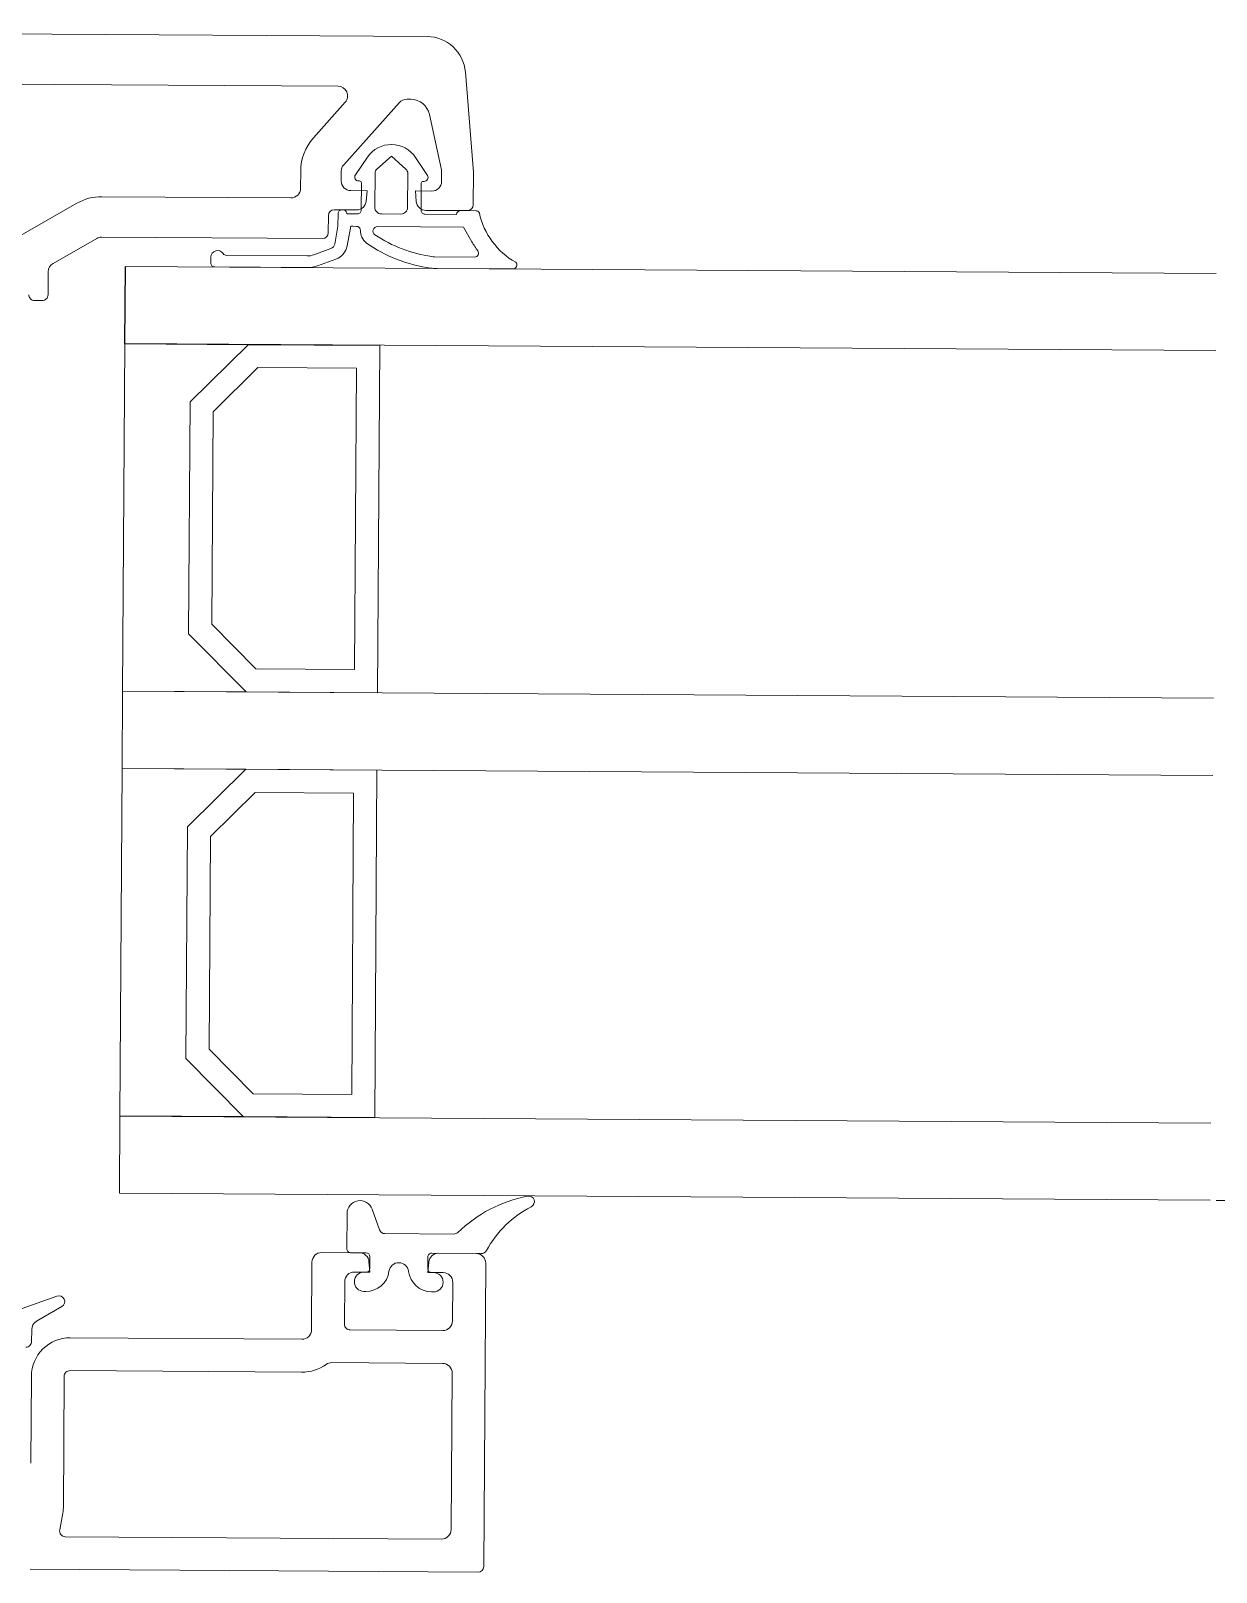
# Model space of a CAD drawing. Header units: metres. Extents: x 19 to 230, y -653 to -519.
# Drawn here: x 26.6734 to 26.7348, y -530.0162 to -529.9364 of the extents above; entities that cross this region are included whole.
import ezdxf

# ---------------------------------------------------------------- set-up
doc = ezdxf.new("R2010")
doc.units = ezdxf.units.M
doc.header["$LTSCALE"] = 0.0125
for name, color, linetype, lineweight in [('05Fenster', 171, 'Continuous', 15), ('Fenster', 65, 'Continuous', 5), ('Fenster2', 161, 'Continuous', 5)]:
    doc.layers.add(name, color=color, linetype=linetype, lineweight=lineweight)

# ---------------------------------------------------------------- blocks, each defined once
blk = doc.blocks.new('Hol18 Schnitt hor')
at = {"layer": 'Fenster', "lineweight": -3}
for p, q in [((6.047254186977713e-05, -2.84999000000289e-05), (6.047254186977713e-05, -2.449990000002837e-05)), ((6.047254186977713e-05, -2.84999000000289e-05), (6.687254186979463e-05, -2.84999000000289e-05)), ((6.687254186979463e-05, -2.84999000000289e-05), (7.367254186979588e-05, -2.84999000000289e-05)), ((6.687254186979463e-05, -6.849990000002901e-05), (6.047254186977713e-05, -6.849990000002901e-05)), ((7.367254186979588e-05, -6.849990000002901e-05), (6.687254186979463e-05, -6.849990000002901e-05))]:
    blk.add_line(p, q, dxfattribs=at)
at = {"layer": 'Fenster'}
for p, q in [((6.047254186977713e-05, -2.449990000002837e-05), (0.0001169848326653955, -2.449990000002837e-05)), ((0.0001169848326653955, -2.84999000000289e-05), (6.047254186977713e-05, -2.84999000000289e-05)), ((6.047254186977713e-05, -4.649990000002782e-05), (6.047254186977713e-05, -2.84999000000289e-05)), ((6.047254186977713e-05, -4.649990000002782e-05), (6.047254186977713e-05, -2.84999000000289e-05)), ((6.047254186977713e-05, -2.84999000000289e-05), (0.0001169848326653955, -2.84999000000289e-05)), ((6.387254186979163e-05, -3.149990000002843e-05), (6.687254186979463e-05, -2.84999000000289e-05)), ((6.687254186979463e-05, -2.84999000000289e-05), (6.387254186979163e-05, -3.149990000002843e-05)), ((7.367254186979588e-05, -2.84999000000289e-05), (7.367254186979588e-05, -4.649990000002782e-05)), ((6.507254186979838e-05, -3.19999000000272e-05), (6.737254186978126e-05, -2.969990000002871e-05)), ((6.737254186978126e-05, -2.969990000002871e-05), (7.247254186978913e-05, -2.969990000002871e-05)), ((7.247254186978913e-05, -2.969990000002871e-05), (7.247254186978913e-05, -4.529990000002801e-05)), ((6.387254186979163e-05, -4.349990000002829e-05), (6.387254186979163e-05, -3.149990000002843e-05)), ((6.387254186979163e-05, -3.149990000002843e-05), (6.387254186979163e-05, -4.349990000002829e-05)), ((6.507254186979838e-05, -4.299990000002779e-05), (6.507254186979838e-05, -3.19999000000272e-05)), ((6.737254186978126e-05, -4.529990000002801e-05), (6.507254186979838e-05, -4.299990000002779e-05)), ((6.687254186979463e-05, -4.649990000002782e-05), (6.387254186979163e-05, -4.349990000002829e-05)), ((6.387254186979163e-05, -4.349990000002829e-05), (6.687254186979463e-05, -4.649990000002782e-05)), ((7.247254186978913e-05, -4.529990000002801e-05), (6.737254186978126e-05, -4.529990000002801e-05)), ((6.687254186979463e-05, -4.649990000002782e-05), (6.047254186977713e-05, -4.649990000002782e-05)), ((0.0001169848326653955, -4.649990000002782e-05), (6.047254186977713e-05, -4.649990000002782e-05)), ((6.047254186977713e-05, -5.049990000002835e-05), (6.047254186977713e-05, -4.649990000002782e-05)), ((6.047254186977713e-05, -4.649990000002782e-05), (0.0001169848326653955, -4.649990000002782e-05)), ((7.367254186979588e-05, -4.649990000002782e-05), (6.687254186979463e-05, -4.649990000002782e-05)), ((0.0001169848326653955, -5.049990000002835e-05), (6.047254186977713e-05, -5.049990000002835e-05)), ((6.047254186977713e-05, -6.849990000002901e-05), (6.047254186977713e-05, -5.049990000002835e-05)), ((6.047254186977713e-05, -5.049990000002835e-05), (6.687254186979463e-05, -5.049990000002835e-05)), ((6.047254186977713e-05, -6.849990000002901e-05), (6.047254186977713e-05, -5.049990000002835e-05)), ((6.047254186977713e-05, -5.049990000002835e-05), (0.0001169848326653955, -5.049990000002835e-05)), ((6.387254186979163e-05, -5.349990000002788e-05), (6.687254186979463e-05, -5.049990000002835e-05)), ((6.687254186979463e-05, -5.049990000002835e-05), (6.387254186979163e-05, -5.349990000002788e-05)), ((6.687254186979463e-05, -5.049990000002835e-05), (7.367254186979588e-05, -5.049990000002835e-05)), ((7.367254186979588e-05, -5.049990000002835e-05), (7.367254186979588e-05, -6.849990000002901e-05)), ((6.507254186979838e-05, -5.399990000002838e-05), (6.737254186978126e-05, -5.169990000002816e-05)), ((6.737254186978126e-05, -5.169990000002816e-05), (7.247254186978913e-05, -5.169990000002816e-05)), ((7.247254186978913e-05, -5.169990000002816e-05), (7.247254186978913e-05, -6.729990000002746e-05)), ((6.387254186979163e-05, -6.549990000002774e-05), (6.387254186979163e-05, -5.349990000002788e-05)), ((6.387254186979163e-05, -5.349990000002788e-05), (6.387254186979163e-05, -6.549990000002774e-05)), ((6.507254186979838e-05, -6.499990000002898e-05), (6.507254186979838e-05, -5.399990000002838e-05)), ((6.737254186978126e-05, -6.729990000002746e-05), (6.507254186979838e-05, -6.499990000002898e-05)), ((6.687254186979463e-05, -6.849990000002901e-05), (6.387254186979163e-05, -6.549990000002774e-05)), ((6.387254186979163e-05, -6.549990000002774e-05), (6.687254186979463e-05, -6.849990000002901e-05)), ((7.247254186978913e-05, -6.729990000002746e-05), (6.737254186978126e-05, -6.729990000002746e-05)), ((0.0001169848326653955, -6.849990000002901e-05), (6.047254186977713e-05, -6.849990000002901e-05)), ((6.047254186977713e-05, -7.24999000000278e-05), (6.047254186977713e-05, -6.849990000002901e-05)), ((6.047254186977713e-05, -6.849990000002901e-05), (0.0001169848326653955, -6.849990000002901e-05)), ((0.0001169848326653955, -7.24999000000278e-05), (6.047254186977713e-05, -7.24999000000278e-05))]:
    blk.add_line(p, q, dxfattribs=at)
at = {"layer": 'Fenster2'}
for p, q in [((7.602815160864806e-05, -1.249990000772722e-05), (2.997322987252637e-05, -1.249990001269893e-05)), ((7.847323460158373e-05, -1.949990000786085e-05), (7.802054100503053e-05, -1.432558852223348e-05)), ((7.142875028551265e-05, -1.509990000775688e-05), (5.267323460175777e-05, -1.509990000786617e-05)), ((7.017290854557934e-05, -1.778052662547956e-05), (7.180381298865779e-05, -1.59305478095121e-05)), ((7.174817189822824e-05, -1.916924739285217e-05), (7.461330286318013e-05, -1.591925220609941e-05)), ((7.498836556615873e-05, -1.574990000785537e-05), (7.519574730277534e-05, -1.574990000782935e-05)), ((7.617163122614068e-05, -1.653160990644845e-05), (7.681117656288539e-05, -1.939075014391854e-05)), ((7.29771268697943e-05, -1.876385948048308e-05), (7.235648586978449e-05, -1.968841648048412e-05)), ((7.42225418698117e-05, -1.869988648048326e-05), (7.347180186981217e-05, -1.937585548048362e-05)), ((7.497328086977784e-05, -1.937585548048362e-05), (7.42225418698117e-05, -1.869988648048326e-05)), ((7.608859700347637e-05, -1.968841667959569e-05), (7.546795686980134e-05, -1.876385948048308e-05)), ((6.952323460127086e-05, -2.039990000786071e-05), (6.952323460127086e-05, -1.949989519460689e-05)), ((7.162323460124798e-05, -1.999990000786135e-05), (7.162323460124798e-05, -1.949989519460689e-05)), ((7.337254186978726e-05, -1.9598798480484e-05), (7.337254186978726e-05, -2.134988648048314e-05)), ((7.507254186978063e-05, -2.134988648048314e-05), (7.507254186978063e-05, -1.9598798480484e-05)), ((7.682323460125873e-05, -1.949989519460689e-05), (7.682323460125873e-05, -1.999990000786135e-05)), ((7.847323460133393e-05, -2.119990000786116e-05), (7.847323460158373e-05, -1.949990000786085e-05)), ((7.297323460125904e-05, -2.049990000786185e-05), (7.212323460126235e-05, -2.049990000786185e-05)), ((7.252254186981832e-05, -1.999988648048422e-05), (7.2572541869792e-05, -1.999988648048422e-05)), ((7.267254186979488e-05, -2.009988648048362e-05), (7.267254186979488e-05, -2.149988648048398e-05)), ((7.292568853864423e-05, -2.104346821962116e-05), (7.297323460125904e-05, -2.049990000786185e-05)), ((7.63232346012721e-05, -2.049990000786185e-05), (7.547323460124766e-05, -2.049990000786185e-05)), ((7.547323460124766e-05, -2.049990000786185e-05), (7.552078066389023e-05, -2.104346821962116e-05)), ((7.577254186980076e-05, -2.149988648048398e-05), (7.577254186980076e-05, -2.009988640577602e-05)), ((7.587254179508562e-05, -1.999988648048422e-05), (7.592254186980507e-05, -1.999988648048422e-05)), ((5.292289529545968e-05, -2.413754448923021e-05), (5.793639438020359e-05, -2.124823395802111e-05)), ((5.923639438018546e-05, -2.089990000786121e-05), (6.902323460125648e-05, -2.089990000785948e-05)), ((7.127323460134893e-05, -2.149990000786285e-05), (7.242759034456481e-05, -2.149990000786285e-05)), ((7.172254186979532e-05, -2.149988648048398e-05), (7.167254186979388e-05, -2.149988648048398e-05)), ((7.601887885791414e-05, -2.149990000786285e-05), (7.817323460135306e-05, -2.149990000786285e-05)), ((7.860824223393514e-05, -2.149990000002884e-05), (7.781635811504595e-05, -2.149990000002884e-05)), ((7.097323460134031e-05, -2.269990000786093e-05), (7.097323460134031e-05, -2.179990000786107e-05)), ((7.147254186981589e-05, -2.169988648048279e-05), (7.147254186981589e-05, -2.234995648048473e-05)), ((7.247254186978913e-05, -2.169988648048279e-05), (7.192254186980107e-05, -2.169988648048279e-05)), ((7.372254186979732e-05, -2.169988648048279e-05), (7.472254186979832e-05, -2.169988648048279e-05)), ((7.761635811548429e-05, -2.169988648048279e-05), (7.597254186977875e-05, -2.169988648048279e-05)), ((5.672323463201678e-05, -2.43688110771606e-05), (5.89782327513888e-05, -2.306688730596869e-05)), ((5.922823275136824e-05, -2.299990000786088e-05), (7.067323460135944e-05, -2.299990000786088e-05)), ((7.147254186981589e-05, -2.234995648048473e-05), (7.130798686977302e-05, -2.328319048048449e-05)), ((7.195314186977941e-05, -2.336753748048356e-05), (7.213256886978714e-05, -2.234995648048473e-05)), ((7.213256886978714e-05, -2.234995648048473e-05), (7.225936142998823e-05, -2.234995648048473e-05)), ((7.225936142998823e-05, -2.234995648048473e-05), (7.243026015121834e-05, -2.234995997091836e-05)), ((7.243026015121834e-05, -2.234995997091836e-05), (7.24304047871327e-05, -2.234995648048473e-05)), ((7.798105587028537e-05, -2.234995648048473e-05), (7.351667708715981e-05, -2.234995648048473e-05)), ((7.841746731138133e-05, -2.311217094982422e-05), (7.798105587028537e-05, -2.234995648048473e-05)), ((6.987979938880007e-05, -2.389992768180547e-05), (6.57081603392673e-05, -2.389992798988889e-05)), ((7.111556086980553e-05, -2.351285448048447e-05), (7.02231847093393e-05, -2.383912226809615e-05)), ((7.64748632666179e-05, -2.389992774376633e-05), (7.856367444403212e-05, -2.389992774376633e-05)), ((6.489718307506331e-05, -2.399992782738461e-05), (6.48971835847667e-05, -2.429992760541802e-05)), ((6.509718354766325e-05, -2.449992774376797e-05), (6.987979944778067e-05, -2.449992774376797e-05)), ((7.042921596783769e-05, -2.440263912240753e-05), (7.137586186981015e-05, -2.405652948048349e-05)), ((7.643507477217426e-05, -2.449992774376797e-05), (8.055033255691124e-05, -2.449992774376797e-05)), ((5.647323457114162e-05, -2.599992629221531e-05), (5.647323463200959e-05, -2.480182375396746e-05)), ((5.577323457112149e-05, -2.629992629221527e-05), (5.617323457113299e-05, -2.629992629221527e-05)), ((7.357458342999168e-05, -7.324156984429321e-05), (7.39607390456698e-05, -7.4302506014522e-05)), ((7.227255635175456e-05, -7.529989953282759e-05), (7.227255208172578e-05, -7.347115826611579e-05)), ((7.424264627103883e-05, -7.449989845995618e-05), (7.780497938106312e-05, -7.449989858995636e-05)), ((7.29268976128461e-05, -7.54999000000256e-05), (7.097254186938518e-05, -7.549990000002733e-05)), ((7.3272548718889e-05, -7.549990033995507e-05), (7.24725561545847e-05, -7.549989934995532e-05)), ((7.347254936174163e-05, -7.629989957708486e-05), (7.347254947173698e-05, -7.569990015338958e-05)), ((7.647253516174235e-05, -7.569990121282857e-05), (7.647253514173058e-05, -7.629989777538024e-05)), ((7.924118789640056e-05, -7.549989858995562e-05), (7.66725426081527e-05, -7.549990141010252e-05)), ((7.897254186961522e-05, -7.549990000002733e-05), (7.701818612618205e-05, -7.54999000000256e-05)), ((7.04725418693708e-05, -7.599989999995324e-05), (7.047254186892671e-05, -7.949990037989935e-05)), ((7.267254186926753e-05, -7.64999000000266e-05), (7.347254186951258e-05, -7.64999000000266e-05)), ((7.317254829958264e-05, -7.64998974699567e-05), (7.32725486745911e-05, -7.649990024995688e-05)), ((7.347254186951258e-05, -7.64999000000266e-05), (7.342499580687001e-05, -7.595633178826729e-05)), ((7.652008793213039e-05, -7.595633178826729e-05), (7.647254186948782e-05, -7.64999000000266e-05)), ((7.647254186948782e-05, -7.64999000000266e-05), (7.727254186976062e-05, -7.64999000000266e-05)), ((7.667253494461623e-05, -7.649989949995613e-05), (7.677253913693227e-05, -7.649989472995923e-05)), ((7.947254186960184e-05, -9.169990000002307e-05), (7.947254186960184e-05, -7.599989999995324e-05)), ((7.217254186892008e-05, -7.919989999998281e-05), (7.217254186922539e-05, -7.69998999999525e-05)), ((7.777254186974725e-05, -7.69998999999525e-05), (7.777254187033011e-05, -7.899989999995277e-05)), ((5.547323460125542e-05, -7.849990000791986e-05), (5.727062855828691e-05, -7.784570210832113e-05)), ((7.327254863895294e-05, -7.749990033995534e-05), (7.317254826391673e-05, -7.749990318995509e-05)), ((7.67725371939032e-05, -7.74998985499549e-05), (7.667253490897807e-05, -7.749989951995502e-05)), ((5.752542803050265e-05, -7.838613873261714e-05), (5.621957888596318e-05, -7.915487950758276e-05)), ((5.597323460129755e-05, -7.958576090435002e-05), (5.597323460129755e-05, -8.019990000792017e-05)), ((7.727254187031574e-05, -7.949990000002613e-05), (7.247254186892871e-05, -7.949990000002613e-05)), ((6.997254186894009e-05, -7.999990037983219e-05), (5.797254182604572e-05, -7.999990037983393e-05)), ((7.727254186959409e-05, -8.119990000002644e-05), (7.153778998700289e-05, -8.119990000002644e-05)), ((5.597254186981426e-05, -8.200031876658825e-05), (5.597254186981426e-05, -8.64998999994468e-05)), ((5.767254180485959e-05, -8.199990038336435e-05), (5.767254186980764e-05, -8.879990000165879e-05)), ((6.997254186894009e-05, -8.16999003798325e-05), (5.797254180484046e-05, -8.16999003798325e-05)), ((7.777254186960847e-05, -8.979990000002568e-05), (7.777254186960847e-05, -8.169990000002694e-05)), ((5.763720520077231e-05, -8.917419667008042e-05), (5.749073016314554e-05, -8.994380994956086e-05)), ((5.778544003107178e-05, -9.029990000002618e-05), (7.727254186959409e-05, -9.029990000002618e-05)), ((5.597254186981426e-05, -9.199990000002996e-05), (7.917254186959322e-05, -9.199990000002475e-05))]:
    blk.add_line(p, q, dxfattribs=at)
for centre, radius, start, end in [((7.602815160884235e-05, -1.449990000772748e-05), 2.000000000000057e-06, 4.999999999993102, 90.00000000591938), ((7.142875028567919e-05, -1.559990000775738e-05), 4.999999999999141e-07, 318.6012421151822, 90.00000001557605), ((7.498836556621424e-05, -1.624990000785413e-05), 4.999999999999793e-07, 90.00000000701206, 138.6012421151534), ((7.519574730291412e-05, -1.674990000783035e-05), 1e-06, 12.60862225051357, 90.0000000070251), ((7.212323460126235e-05, -1.949989519460689e-05), 2.599999999999909e-06, 138.601242115168, 179.999999999985), ((7.42225418698117e-05, -1.959988604757767e-05), 1.499999647704038e-06, 33.87281109991299, 146.1271889000872), ((7.212323460126235e-05, -1.949989519460689e-05), 5.000000000000852e-07, 138.6012421151857, 180.0000000000259), ((7.252254135889369e-05, -1.979988650237588e-05), 1.999999781090673e-07, 146.1272582647687, 270.0001463595911), ((7.367254039286619e-05, -1.959879753394601e-05), 2.999985230774211e-07, 132.0000846609857, 180.0001807762818), ((7.477254284671275e-05, -1.959879865696089e-05), 2.999990230757938e-07, 3.370486196221571e-05, 48.00012982017343), ((7.592254188068526e-05, -1.979988676894216e-05), 1.999997115415229e-07, 269.9999968799176, 33.87281627296559), ((7.63232346012721e-05, -1.949989519460689e-05), 5.000000000007188e-07, 359.999999999974, 12.60862225049557), ((6.902323460125648e-05, -2.039990000786071e-05), 5e-07, 270.0000000000196, 0), ((7.212323460126235e-05, -1.999990000786135e-05), 5e-07, 180, 269.9999999999739), ((7.257254194451002e-05, -2.009988640577602e-05), 9.999992529267792e-08, 359.9999571957313, 90.00004280428556), ((7.587254179508562e-05, -2.009988640577602e-05), 9.999992529255054e-08, 89.99999999991859, 179.9999999998697), ((7.63232346012721e-05, -1.999990000786135e-05), 5.000000000000426e-07, 270.000000000026, 0), ((5.923639438018546e-05, -2.349990000786138e-05), 2.599999999999908e-06, 89.99999999999838, 119.9999999999775), ((7.127323460134893e-05, -2.179990000786107e-05), 2.999999999999688e-07, 89.99999999999511, 179.9999999999566), ((7.167254172038562e-05, -2.169988633106933e-05), 1.999998505849011e-07, 89.99995719573073, 180.0000428043338), ((7.172254201923134e-05, -2.169988633106933e-05), 1.999998505849153e-07, 359.9999571956662, 90.0000428042367), ((7.242759034456481e-05, -2.099990000786235e-05), 5e-07, 270.0000000000439, 355.0011111375387), ((7.24725420191974e-05, -2.149988662989918e-05), 1.999998505848443e-07, 269.9999571957144, 4.280426870770668e-05), ((7.37225416083398e-05, -2.134988674195974e-05), 3.499997385237474e-07, 179.9999571956755, 270.0000428042611), ((7.47225421312836e-05, -2.134988674195974e-05), 3.49999738523918e-07, 269.9999571957405, 4.280432453280245e-05), ((7.601887885791414e-05, -2.099990000786235e-05), 5.000000000000489e-07, 184.9988888624614, 269.999999999956), ((7.597254172037049e-05, -2.149988662989918e-05), 1.999998505851285e-07, 179.9999571957965, 270.0000428043507), ((7.781635811504595e-05, -2.169990000002939e-05), 2.000000000000455e-07, 90, 179.9961269355664), ((7.817323460135306e-05, -2.119990000786116e-05), 2.999999999999546e-07, 270.0000000000049, 359.9999999999566), ((7.860824223393514e-05, -2.169990000002939e-05), 1.99999999999879e-07, 23.87919585211499, 90.00000000001629), ((8.257909100084504e-05, -2.076500212197172e-05), 3.883028776990266e-06, 192.7040358343238, 240.9188643111997), ((5.922823275136824e-05, -2.349990000786138e-05), 5.000000000001953e-07, 90.00000000000652, 119.9999999999756), ((7.067323460135944e-05, -2.269990000786093e-05), 3.000000000001819e-07, 269.9999999999951, 359.9999999999566), ((7.243515757490715e-05, -2.254990000002954e-05), 2.000000000000975e-07, 6.513775987637282e-11, 91.36170159459213), ((7.348515757490959e-05, -2.254990000002781e-05), 8.499999999999091e-07, 180.0000000000152, 231.0605586662296), ((7.352184936934569e-05, -2.258659175479773e-05), 2.366917944351207e-07, 91.25214958375024, 236.6244954336235), ((7.730026756261332e-05, -1.685098557609004e-05), 7.104997428319919e-06, 236.6244954336119, 262.2297330520352), ((8.248814259737003e-05, -2.07814761923799e-05), 4.690686019805219e-06, 209.7936088749869, 216.6365326176428), ((6.524718334965929e-05, -2.399992757072533e-05), 3.500002746102176e-07, 33.05573149628687, 180.0000420157203), ((6.570816102324795e-05, -2.369992826595051e-05), 1.999997239400146e-07, 213.05549318669, 269.9998040493436), ((6.987979931494248e-05, -2.289992768180621e-05), 1.000000000000005e-06, 270.0000042313977, 290.0832653604816), ((7.101254497501874e-05, -2.323109680075694e-05), 2.999994411057846e-07, 290.083360607622, 350.0001311998109), ((7.106681518542768e-05, -2.321125470634497e-05), 8.999996093956697e-07, 290.0832628891977, 350.0000334813799), ((7.730026756261332e-05, -1.685098557609004e-05), 7.70499742832016e-06, 235.6336585571839, 262.586051893727), ((7.64748632666179e-05, -2.289992774376706e-05), 1e-06, 262.2297330519892, 269.999999999956), ((7.856367444403212e-05, -2.369992774376752e-05), 2.000000000000455e-07, 270.0000000000032, 36.63653261764915), ((5.697323463202397e-05, -2.480182377905676e-05), 5.000000000000574e-07, 119.9999999990805, 179.9999971250277), ((6.50971834859626e-05, -2.429992784255645e-05), 1.999999012098768e-07, 179.9999320646049, 270.0000176731982), ((6.987979944778067e-05, -2.289992774376706e-05), 1.599999999999909e-06, 270.0000000000032, 290.0832611290879), ((7.643507477217426e-05, -2.349992774376697e-05), 9.999999999999993e-07, 262.5860518937353, 270.0000000000065), ((8.055033255691124e-05, -2.429992774376742e-05), 2.000000000000455e-07, 270.0000000000032, 44.99999999999461), ((5.577323457112149e-05, -2.599992629221531e-05), 2.999999999999688e-07, 180, 270.0000000000032), ((5.617323457113299e-05, -2.599992629221531e-05), 2.999999999999546e-07, 270, 0), ((8.309873711861981e-05, -7.965298295837565e-05), 7.29999999999988e-06, 101.7593988651192, 134.1506271964985), ((8.167212065518514e-05, -7.279989858995604e-05), 3.000000075435704e-07, 297.196315219248, 101.7593988651176), ((7.294380925174093e-05, -7.34711566999554e-05), 6.71257169999998e-07, 20.00030721600135, 180.000133680993), ((8.42772527989144e-05, -7.786973947501372e-05), 5.399999999999881e-06, 117.1963152192261, 152.0699579107214), ((7.424264628172472e-05, -7.419989845995623e-05), 2.999999999999713e-07, 200.0003072160025, 269.9999979580077), ((7.780497939174902e-05, -7.41998985899564e-05), 3.000000000001822e-07, 269.9999979580322, 314.1506271965168), ((7.097254186938518e-05, -7.59999000000261e-05), 5e-07, 90.00000000001464, 179.9999999916363), ((7.247255616171788e-05, -7.529989953995557e-05), 1.999998100000085e-07, 179.9999979579944, 269.9999979579947), ((7.29268976128461e-05, -7.59999000000261e-05), 5.000000000000205e-07, 4.998888862461703, 89.99999999995767), ((7.327254871175581e-05, -7.569990109995532e-05), 2.000007599999751e-07, 0.0002711700042901596, 89.99999795800777), ((7.667253497176119e-05, -7.569990121995482e-05), 1.99999810000049e-07, 89.9978123270079, 179.9999979579944), ((7.701818612618205e-05, -7.59999000000261e-05), 5e-07, 90.00000000003583, 175.0011111375386), ((7.897254186961522e-05, -7.59999000000261e-05), 5.000000000000426e-07, 8.36368836812627e-09, 89.99999999999675), ((7.924118790175738e-05, -7.519989858995567e-05), 3.00000000000022e-07, 269.9999989790193, 332.0699579107596), ((7.267254186926753e-05, -7.69999000000271e-05), 5.000000000000568e-07, 90.00000000000652, 179.9999999916103), ((7.317254828176356e-05, -7.699990032995589e-05), 5.000028599999954e-07, 89.99999795799962, 269.9999979579996), ((7.327254868172428e-05, -7.629989956995514e-05), 2.000006800001303e-07, 269.9999979579915, 359.9999979579381), ((7.327254864269994e-05, -7.629989960439981e-05), 1.200000735555864e-06, 269.9999998218482, 352.8476252608564), ((7.497254181174084e-05, -7.651322321995668e-05), 5.133246100000078e-07, 7.152361806002099, 172.8476252328252), ((7.667253446214106e-05, -7.62998992555556e-05), 1.200000264400015e-06, 187.1523998931695, 270.0000213341683), ((7.667253495174942e-05, -7.629989968995637e-05), 1.999998099999922e-07, 179.9994515140068, 269.9999979580029), ((7.677253721172228e-05, -7.69998966399562e-05), 5.000019099998782e-07, 269.9999979580012, 89.99977939100006), ((7.727254186976062e-05, -7.69999000000271e-05), 5.000000000002274e-07, 8.38974347207682e-09, 89.99999999999349), ((5.73732346012823e-05, -7.812760989455575e-05), 2.999999999998573e-07, 300.4849108463813, 110.0000000000885), ((7.727254187031574e-05, -7.899990000002736e-05), 5e-07, 269.9999999999935, 8.38974347207682e-09), ((5.647323460128417e-05, -7.958576090435002e-05), 5.00000000000138e-07, 120.4849108464096, 180), ((6.997254186894009e-05, -7.949990037983343e-05), 4.999999999999716e-07, 270.0000000000032, 359.9999999923398), ((7.247254186892871e-05, -7.919990000002618e-05), 2.999999999999546e-07, 179.9999999916189, 270.0000000000032), ((5.567323460128892e-05, -8.019990000792017e-05), 2.999999999999688e-07, 269.9999999999951, 0), ((5.797254182604572e-05, -8.199990037983246e-05), 2e-06, 90.0000000000016, 180.0119858977193), ((6.997254186894009e-05, -7.949990037983343e-05), 2.200000000000031e-06, 270.0000000000032, 305.4309585901213), ((7.153778998700289e-05, -8.169990000002694e-05), 5.000000000002274e-07, 90.00000000002116, 125.4309585901333), ((7.727254186959409e-05, -8.169990000002694e-05), 5e-07, 0, 90), ((5.797254180484046e-05, -8.199990037983246e-05), 2.999999999999546e-07, 89.99999999999675, 180.0000006741757), ((5.567254186980564e-05, -8.879990000165879e-05), 1.999999999999943e-06, 349.2135891923023, 359.9999999999935), ((5.778544003107178e-05, -8.999990000002622e-05), 2.999999999999702e-07, 169.2241751918716, 269.9999999999886), ((7.727254186959409e-05, -8.979990000002568e-05), 5e-07, 270, 0), ((7.917254186959322e-05, -9.169990000002307e-05), 3.000000000001819e-07, 270.0000000000081, 359.9999999999566)]:
    blk.add_arc(centre, radius, start, end, dxfattribs=at)

msp = doc.modelspace()

# ---------------------------------------------------------------- linework, layer by layer
at = {"layer": 'Fenster'}
msp.add_line((26.73476944662947, -529.9969753288112), (26.96582113986587, -529.9979017542554), dxfattribs=at)

# ---------------------------------------------------------------- block references
at = {"layer": '05Fenster', "xscale": 1000, "yscale": 1000, "zscale": 1000, "rotation": 359.6300000000001}
msp.add_blockref('Hol18 Schnitt hor', (26.61794526556498, -529.9237194889539), dxfattribs=at)

doc.saveas('drawing.dxf')
